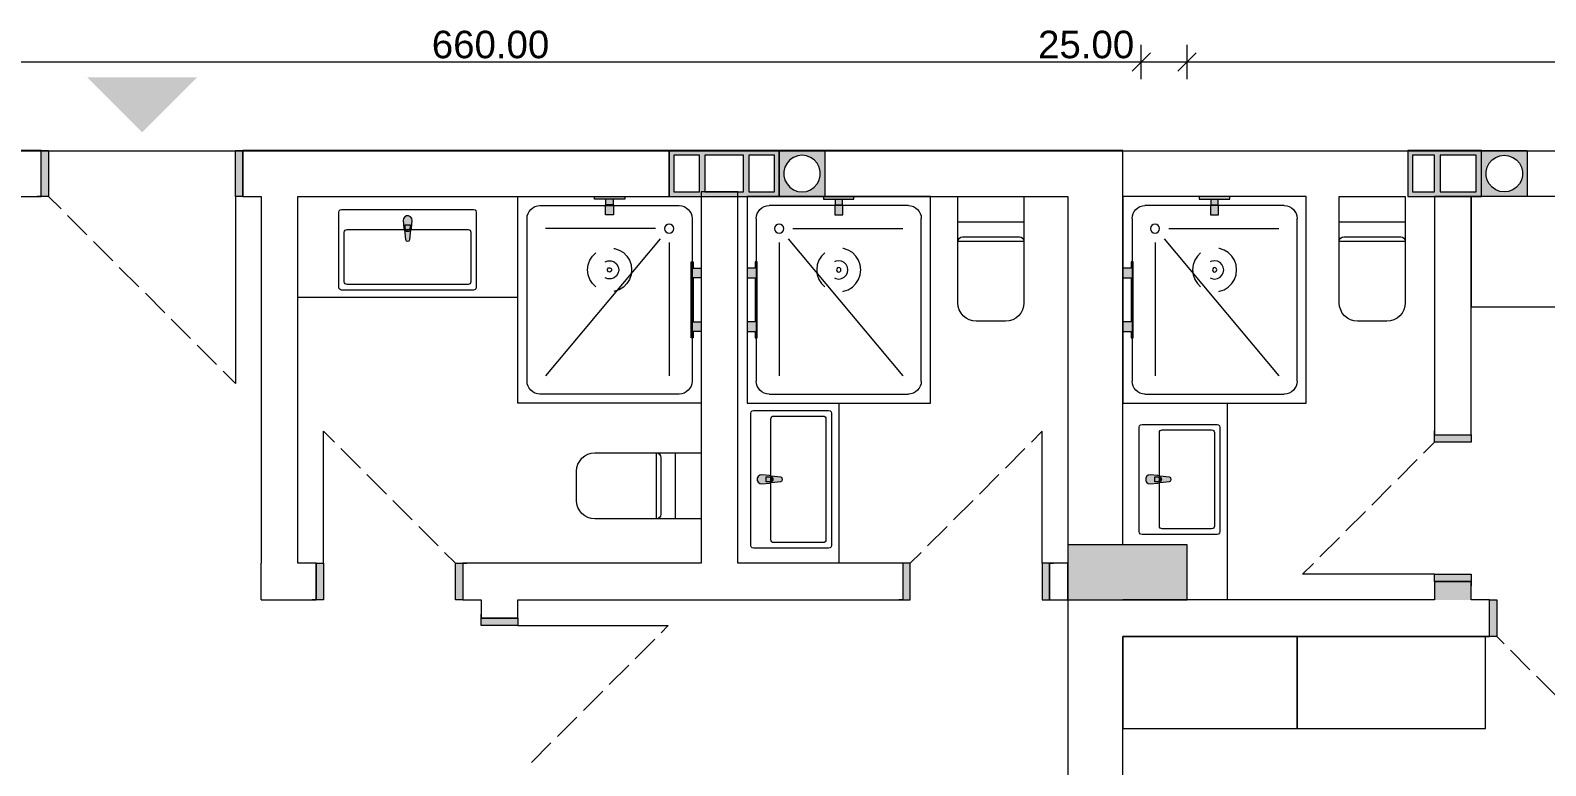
# Model space of a CAD drawing. Header units: millimetres. Extents: x 5493291 to 5652041, y -5155064 to -5098765.
# Drawn here: x 5548745 to 5557011, y -5125245 to -5121235 of the extents above; entities that cross this region are included whole.
import ezdxf

# ---------------------------------------------------------------- set-up
doc = ezdxf.new("R2010")
doc.units = ezdxf.units.MM
doc.header["$MEASUREMENT"] = 0
doc.layers.add('Drawing & Figure', color=7, linetype='Continuous')
doc.layers.add('Drawing & Figure_Pen_No__1', color=7, linetype='Continuous', lineweight=13)
doc.layers.add('Drawing & Figure_Pen_No__101', color=252, linetype='Continuous', lineweight=13)
for name, color, linetype, lineweight, true_color in [('Drawing & Figure_Pen_No__145', 7, 'Continuous', 13, 0x0077b0), ('Drawing & Figure_Pen_No__181', 7, 'Continuous', 5, 0x282828), ('Drawing & Figure_Pen_No__61', 7, 'Continuous', 13, 0x6a6a6a)]:
    doc.layers.add(name, color=color, linetype=linetype, lineweight=lineweight, true_color=true_color)
doc.styles.add('GENERATED_STYLE_2', font='arial.ttf')

msp = doc.modelspace()

# ---------------------------------------------------------------- hatches: boundary and pattern name
at = {"layer": 'Drawing & Figure', "linetype": 'Continuous', "lineweight": 20}
h = msp.add_hatch(color=6, dxfattribs=at)
h.paths.add_polyline_path([(5552229.5, -5122141.5), (5552829.5, -5122141.5), (5552829.5, -5121891.5), (5552399.4, -5121891.5), (5552229.5, -5121891.5)])
h.paths.add_polyline_path([(5552254.5, -5121916.5), (5552394.7, -5121916.5), (5552394.7, -5122116.5), (5552254.5, -5122116.5)], flags=0)
h.paths.add_polyline_path([(5552634.7, -5122116.5), (5552424.4, -5122116.5), (5552424.4, -5121916.5), (5552634.7, -5121916.5)], flags=0)
h.paths.add_polyline_path([(5552664.4, -5122116.5), (5552664.4, -5121916.5), (5552804.6, -5121916.5), (5552804.6, -5122116.5)], flags=0)
h = msp.add_hatch(color=6, dxfattribs=at)
h.paths.add_polyline_path([(5552829.5, -5121891.5), (5552829.5, -5122141.5), (5553079.6, -5122141.5), (5553079.6, -5122121.5), (5553079.6, -5121911.5), (5553079.6, -5121891.5)])
h.paths.add_polyline_path([(5552855, -5122028.5), (5552855, -5122004.5), (5552861, -5121981.1), (5552872.3, -5121959.7), (5552888.3, -5121941.6), (5552907.9, -5121928), (5552930.5, -5121919.4), (5552954.2, -5121916.5), (5552978.6, -5121919.4), (5553001.2, -5121928), (5553020.8, -5121941.6), (5553036.8, -5121959.7), (5553048.1, -5121981.1), (5553053.4, -5122004.5), (5553053.4, -5122028.5), (5553048.1, -5122051.9), (5553036.8, -5122073.3), (5553020.8, -5122091.4), (5553001.2, -5122105.1), (5552978.6, -5122113.6), (5552954.2, -5122116.5), (5552930.5, -5122113.6), (5552907.9, -5122105.1), (5552888.3, -5122091.4), (5552872.3, -5122073.3), (5552861, -5122051.9)], flags=0)
h = msp.add_hatch(color=6, dxfattribs=at)
h.paths.add_polyline_path([(5556259.4, -5121891.5), (5556259.4, -5122141.5), (5556659.7, -5122141.5), (5556659.7, -5121891.5)])
h.paths.add_polyline_path([(5556284.3, -5121916.5), (5556404.3, -5121916.5), (5556404.3, -5122116.5), (5556284.3, -5122116.5)], flags=0)
h.paths.add_polyline_path([(5556630.6, -5122116.5), (5556434.6, -5122116.5), (5556434.6, -5121916.5), (5556630.6, -5121916.5)], flags=0)
h = msp.add_hatch(color=6, dxfattribs=at)
h.paths.add_polyline_path([(5556659.7, -5121891.5), (5556659.7, -5122141.5), (5556909.8, -5122141.5), (5556909.8, -5122121.5), (5556909.8, -5121911.5), (5556909.8, -5121891.5)])
h.paths.add_polyline_path([(5556685.3, -5122004.5), (5556691.2, -5121981.1), (5556702.5, -5121959.7), (5556718.5, -5121941.6), (5556738.1, -5121928), (5556760.7, -5121919.4), (5556784.5, -5121916.5), (5556808.2, -5121919.4), (5556830.8, -5121928), (5556851, -5121941.6), (5556867, -5121959.7), (5556878.3, -5121981.1), (5556883.7, -5122004.5), (5556883.7, -5122028.5), (5556878.3, -5122051.9), (5556867, -5122073.3), (5556851, -5122091.4), (5556830.8, -5122105.1), (5556808.2, -5122113.6), (5556784.5, -5122116.5), (5556760.7, -5122113.6), (5556738.1, -5122105.1), (5556718.5, -5122091.4), (5556702.5, -5122073.3), (5556691.2, -5122051.9), (5556685.3, -5122028.5)], flags=0)
at = {"layer": 'Drawing & Figure_Pen_No__1', "linetype": 'Continuous', "lineweight": 0, "true_color": 0x000000}
for points in [[(5549654.5, -5121491.5), (5549054.5, -5121491.5), (5549354.5, -5121791.5)], [(5555054.7, -5124041.6), (5554404.2, -5124041.6), (5554404.2, -5124341.6), (5555054.7, -5124341.6)]]:
    msp.add_hatch(color=18, dxfattribs=at).paths.add_polyline_path(points)
at = {"layer": 'Drawing & Figure_Pen_No__1', "linetype": 'Continuous', "lineweight": 0, "true_color": 0xffffff}
for points in [[(5548804.4, -5121891.5), (5548804.4, -5122141.5), (5548844.2, -5122141.5), (5548844.2, -5121891.5)], [(5549904.6, -5122141.5), (5549904.6, -5121891.5), (5549864.2, -5121891.5), (5549864.2, -5122141.5)], [(5551987.2, -5122141.5), (5551821.5, -5122141.5), (5551821.5, -5122156.5), (5551884.4, -5122156.5), (5551884.4, -5122186.5), (5551882.6, -5122186.5), (5551882.6, -5122241.5), (5551926.6, -5122241.5), (5551926.6, -5122186.5), (5551924.2, -5122186.5), (5551924.2, -5122156.5), (5551987.2, -5122156.5)], [(5553071.3, -5122141.5), (5553071.3, -5122156.5), (5553134.2, -5122156.5), (5553134.2, -5122186.5), (5553132.5, -5122186.5), (5553132.5, -5122241.5), (5553176.4, -5122241.5), (5553176.4, -5122186.5), (5553174.6, -5122186.5), (5553174.6, -5122156.5), (5553237.6, -5122156.5), (5553237.6, -5122141.5)], [(5555121.2, -5122141.5), (5555121.2, -5122156.5), (5555184.8, -5122156.5), (5555184.8, -5122186.5), (5555182.4, -5122186.5), (5555182.4, -5122241.5), (5555226.4, -5122241.5), (5555226.4, -5122186.5), (5555224.6, -5122186.5), (5555224.6, -5122156.5), (5555287.6, -5122156.5), (5555287.6, -5122141.5)], [(5550777.8, -5122271.6), (5550781.9, -5122313.5), (5550784.9, -5122323), (5550791.4, -5122375.9), (5550795.6, -5122382.9), (5550802.7, -5122385.7), (5550810.4, -5122382.9), (5550814, -5122375.9), (5550820.5, -5122323), (5550823.5, -5122313.5), (5550827.7, -5122271.6), (5550825.3, -5122260.7), (5550818.2, -5122252), (5550808.1, -5122247.1), (5550797.4, -5122247.1), (5550787.3, -5122252), (5550780.1, -5122260.7)], [(5552349.5, -5122913), (5552360.2, -5122913), (5552360.2, -5122878), (5552404.2, -5122878), (5552404.2, -5122825), (5552360.2, -5122825), (5552360.2, -5122585), (5552404.2, -5122585), (5552404.2, -5122532), (5552360.2, -5122532), (5552360.2, -5122497), (5552349.5, -5122497)], [(5552709.5, -5122913), (5552709.5, -5122497), (5552698.2, -5122497), (5552698.2, -5122532), (5552654.3, -5122532), (5552654.3, -5122585), (5552698.2, -5122585), (5552698.2, -5122825), (5552654.3, -5122825), (5552654.3, -5122878), (5552698.2, -5122878), (5552698.2, -5122913)], [(5554759.5, -5122913), (5554759.5, -5122497), (5554748.8, -5122497), (5554748.8, -5122532), (5554704.2, -5122532), (5554704.2, -5122585), (5554748.8, -5122585), (5554748.8, -5122825), (5554704.2, -5122825), (5554704.2, -5122878), (5554748.8, -5122878), (5554748.8, -5122913)], [(5556604.5, -5123441.5), (5556404.3, -5123441.5), (5556404.3, -5123481.6), (5556604.5, -5123481.6)], [(5552734.5, -5123708.8), (5552776.6, -5123704.9), (5552786.1, -5123701.6), (5552839, -5123694.9), (5552846.1, -5123691.3), (5552848.5, -5123683.8), (5552846.1, -5123676.4), (5552839, -5123672.7), (5552786.1, -5123666.1), (5552776.6, -5123662.9), (5552734.5, -5123658.8), (5552723.8, -5123661.3), (5552714.9, -5123668.3), (5552710.1, -5123678.3), (5552710.1, -5123689.4), (5552714.9, -5123699.5), (5552723.8, -5123706.3)], [(5554853.3, -5123708.8), (5554895.5, -5123704.9), (5554905, -5123701.6), (5554957.9, -5123694.9), (5554965, -5123691.3), (5554968, -5123683.8), (5554965, -5123676.4), (5554957.9, -5123672.7), (5554905, -5123666.1), (5554895.5, -5123662.9), (5554853.3, -5123658.8), (5554842.6, -5123661.3), (5554833.7, -5123668.3), (5554829, -5123678.3), (5554829, -5123689.4), (5554833.7, -5123699.5), (5554842.6, -5123706.3)], [(5550304.3, -5124141.6), (5550304.3, -5124341.6), (5550344.1, -5124341.6), (5550344.1, -5124141.6)], [(5551104.5, -5124341.6), (5551104.5, -5124141.6), (5551064.7, -5124141.6), (5551064.7, -5124341.6)], [(5553504.3, -5124341.6), (5553544.7, -5124341.6), (5553544.7, -5124141.6), (5553504.3, -5124141.6)], [(5554304.5, -5124141.6), (5554264.7, -5124141.6), (5554264.7, -5124341.6), (5554304.5, -5124341.6)], [(5556404.3, -5124241.6), (5556604.5, -5124241.6), (5556604.5, -5124201.6), (5556404.3, -5124201.6)], [(5556404.3, -5124341.6), (5556604.5, -5124341.6), (5556604.5, -5124241.6), (5556404.3, -5124241.6)], [(5556704.3, -5124341.6), (5556704.3, -5124541.6), (5556744.7, -5124541.6), (5556744.7, -5124341.6)], [(5551404.5, -5124441.6), (5551204.3, -5124441.6), (5551204.3, -5124481.6), (5551404.5, -5124481.6)]]:
    msp.add_hatch(color=7, dxfattribs=at).paths.add_polyline_path(points)

# ---------------------------------------------------------------- linework, layer by layer
at = {"layer": 'Drawing & Figure_Pen_No__1', "color": 7, "linetype": 'Continuous', "lineweight": 13}
for points in [[(5554804.6, -5121501.2), (5554804.6, -5121313.8)], [(5555054.7, -5121501.2), (5555054.7, -5121313.8)], [(5548204.5, -5121407.5), (5554804.6, -5121407.5)], [(5554804.6, -5121407.5), (5555054.7, -5121407.5)], [(5555054.7, -5121407.5), (5561954.8, -5121407.5)], [(5548804.4, -5121891.5), (5548204.5, -5121891.5)], [(5548204.5, -5121891.6), (5579055.4, -5121891.6)], [(5548804.4, -5121891.5), (5548782.5, -5121891.5)], [(5548804.4, -5121891.5), (5548782.5, -5121891.5)], [(5548804.4, -5121891.5), (5548782.5, -5121891.5)], [(5548804.4, -5122141.5), (5548804.4, -5121891.5)], [(5548804.4, -5122141.5), (5548804.4, -5121891.5)], [(5548804.4, -5122141.5), (5548804.4, -5121891.5)], [(5549904.6, -5121891.5), (5549926.5, -5121891.5)], [(5549904.6, -5122141.5), (5549904.6, -5121891.5)], [(5552229.5, -5121891.5), (5549904.6, -5121891.5)], [(5549904.6, -5122141.5), (5549904.6, -5121891.5)], [(5549904.6, -5122141.5), (5549904.6, -5121891.5)], [(5549904.6, -5121891.5), (5549926.5, -5121891.5)], [(5549904.6, -5121891.5), (5549926.5, -5121891.5)], [(5552399.4, -5121891.5), (5552229.5, -5121891.5)], [(5552229.5, -5121891.5), (5552229.5, -5122141.5)], [(5552229.5, -5122141.5), (5552229.5, -5121891.5)], [(5552829.5, -5121891.5), (5552399.4, -5121891.5)], [(5553079.6, -5121891.5), (5552829.5, -5121891.5)], [(5552829.5, -5121891.5), (5552829.5, -5122141.5)], [(5552829.5, -5122141.5), (5552829.5, -5121891.5)], [(5553079.6, -5121911.5), (5553079.6, -5121891.5)], [(5554404.2, -5121891.5), (5553079.6, -5121891.5)], [(5553079.6, -5122141.5), (5553079.6, -5121891.5)], [(5554704.2, -5121891.5), (5554404.2, -5121891.5)], [(5554704.2, -5124041.6), (5554704.2, -5121891.5)], [(5556659.7, -5121891.5), (5556259.4, -5121891.5)], [(5556259.4, -5121891.5), (5556259.4, -5122141.5)], [(5556659.7, -5122141.5), (5556659.7, -5121891.5)], [(5556659.7, -5121891.5), (5556909.8, -5121891.5)], [(5556659.7, -5122141.5), (5556659.7, -5121891.5)], [(5556909.8, -5121891.5), (5556909.8, -5121911.5)], [(5552394.7, -5121916.5), (5552254.5, -5121916.5)], [(5552254.5, -5121916.5), (5552254.5, -5122116.5)], [(5552394.7, -5122116.5), (5552394.7, -5121916.5)], [(5552424.4, -5121916.5), (5552424.4, -5122116.5)], [(5552634.7, -5121916.5), (5552424.4, -5121916.5)], [(5552634.7, -5122116.5), (5552634.7, -5121916.5)], [(5552804.6, -5121916.5), (5552664.4, -5121916.5)], [(5552664.4, -5121916.5), (5552664.4, -5122116.5)], [(5552804.6, -5122116.5), (5552804.6, -5121916.5)], [(5552861, -5121981), (5552855, -5122004.5)], [(5552872.3, -5121959.7), (5552861, -5121981)], [(5552888.3, -5121941.6), (5552872.3, -5121959.7)], [(5552907.9, -5121928), (5552888.3, -5121941.6)], [(5552930.5, -5121919.4), (5552907.9, -5121928)], [(5552954.2, -5121916.5), (5552930.5, -5121919.4)], [(5552978.6, -5121919.4), (5552954.2, -5121916.5)], [(5553001.2, -5121928), (5552978.6, -5121919.4)], [(5553020.8, -5121941.6), (5553001.2, -5121928)], [(5553036.8, -5121959.7), (5553020.8, -5121941.6)], [(5553048.1, -5121981), (5553036.8, -5121959.7)], [(5553053.4, -5122004.5), (5553048.1, -5121981)], [(5553079.6, -5122121.5), (5553079.6, -5121911.5)], [(5556404.3, -5121916.5), (5556284.3, -5121916.5)], [(5556284.3, -5121916.5), (5556284.3, -5122116.5)], [(5556404.3, -5122116.5), (5556404.3, -5121916.5)], [(5556630.6, -5121916.5), (5556434.6, -5121916.5)], [(5556434.6, -5121916.5), (5556434.6, -5122116.5)], [(5556630.6, -5122116.5), (5556630.6, -5121916.5)], [(5556685.3, -5122004.5), (5556691.2, -5121981)], [(5556691.2, -5121981), (5556702.5, -5121959.7)], [(5556702.5, -5121959.7), (5556718.5, -5121941.6)], [(5556718.5, -5121941.6), (5556738.1, -5121928)], [(5556738.1, -5121928), (5556760.7, -5121919.4)], [(5556760.7, -5121919.4), (5556784.5, -5121916.5)], [(5556784.5, -5121916.5), (5556808.2, -5121919.4)], [(5556808.2, -5121919.4), (5556830.8, -5121928)], [(5556830.8, -5121928), (5556851, -5121941.6)], [(5556851, -5121941.6), (5556867, -5121959.7)], [(5556867, -5121959.7), (5556878.3, -5121981)], [(5556878.3, -5121981), (5556883.7, -5122004.5)], [(5556909.8, -5121911.5), (5556909.8, -5122121.5)], [(5552855, -5122004.5), (5552855, -5122028.5)], [(5552855, -5122028.5), (5552861, -5122051.9)], [(5552861, -5122051.9), (5552872.3, -5122073.3)], [(5553036.8, -5122073.3), (5553048.1, -5122051.9)], [(5553048.1, -5122051.9), (5553053.4, -5122028.5)], [(5553053.4, -5122028.5), (5553053.4, -5122004.5)], [(5556685.3, -5122028.5), (5556685.3, -5122004.5)], [(5556691.2, -5122051.9), (5556685.3, -5122028.5)], [(5556702.5, -5122073.3), (5556691.2, -5122051.9)], [(5556878.3, -5122051.9), (5556867, -5122073.3)], [(5556883.7, -5122028.5), (5556878.3, -5122051.9)], [(5556883.7, -5122004.5), (5556883.7, -5122028.5)], [(5548204.5, -5122141.5), (5548804.4, -5122141.5)], [(5548804.4, -5122141.5), (5548782.5, -5122141.5)], [(5548804.4, -5122141.5), (5548782.5, -5122141.5)], [(5548804.4, -5122141.5), (5548782.5, -5122141.5)], [(5549904.6, -5122141.5), (5549926.5, -5122141.5)], [(5549904.6, -5122141.5), (5550004.3, -5122141.5)], [(5549904.6, -5122141.5), (5549926.5, -5122141.5)], [(5549904.6, -5122141.5), (5549926.5, -5122141.5)], [(5550004.3, -5122141.5), (5550004.3, -5124141.6)], [(5550204.5, -5124141.6), (5550204.5, -5122141.5)], [(5550204.5, -5122141.5), (5552229.5, -5122141.5)], [(5552229.5, -5122141.5), (5552829.5, -5122141.5)], [(5552254.5, -5122116.5), (5552394.7, -5122116.5)], [(5552404.2, -5122116.5), (5552404.2, -5124141.6)], [(5552604.4, -5122116.5), (5552404.2, -5122116.5)], [(5552424.4, -5122116.5), (5552634.7, -5122116.5)], [(5552604.4, -5124141.6), (5552604.4, -5122116.5)], [(5552664.4, -5122116.5), (5552804.6, -5122116.5)], [(5552829.5, -5122141.5), (5553079.6, -5122141.5)], [(5552872.3, -5122073.3), (5552888.3, -5122091.4)], [(5552888.3, -5122091.4), (5552907.9, -5122105.1)], [(5552907.9, -5122105.1), (5552930.5, -5122113.6)], [(5552930.5, -5122113.6), (5552954.2, -5122116.5)], [(5552954.2, -5122116.5), (5552978.6, -5122113.6)], [(5552978.6, -5122113.6), (5553001.2, -5122105.1)], [(5553001.2, -5122105.1), (5553020.8, -5122091.4)], [(5553020.8, -5122091.4), (5553036.8, -5122073.3)], [(5553079.6, -5122141.5), (5553079.6, -5122121.5)], [(5553079.6, -5122141.5), (5554404.2, -5122141.5)], [(5554404.2, -5122141.5), (5554404.2, -5124041.6)], [(5556259.4, -5122141.5), (5556659.7, -5122141.5)], [(5556284.3, -5122116.5), (5556404.3, -5122116.5)], [(5556604.5, -5122141.5), (5556404.3, -5122141.5)], [(5556404.3, -5122141.5), (5556404.3, -5123441.5)], [(5556434.6, -5122116.5), (5556630.6, -5122116.5)], [(5556604.5, -5123441.5), (5556604.5, -5122141.5)], [(5556909.8, -5122141.5), (5556659.7, -5122141.5)], [(5556718.5, -5122091.4), (5556702.5, -5122073.3)], [(5556738.1, -5122105.1), (5556718.5, -5122091.4)], [(5556760.7, -5122113.6), (5556738.1, -5122105.1)], [(5556784.5, -5122116.5), (5556760.7, -5122113.6)], [(5556808.2, -5122113.6), (5556784.5, -5122116.5)], [(5556830.8, -5122105.1), (5556808.2, -5122113.6)], [(5556851, -5122091.4), (5556830.8, -5122105.1)], [(5556867, -5122073.3), (5556851, -5122091.4)], [(5556909.8, -5122121.5), (5556909.8, -5122141.5)], [(5556404.3, -5123441.5), (5556404.3, -5123419.6)], [(5556404.3, -5123441.5), (5556404.3, -5123419.6)], [(5556404.3, -5123441.5), (5556404.3, -5123419.6)], [(5556404.3, -5123441.5), (5556604.5, -5123441.5)], [(5556404.3, -5123441.5), (5556604.5, -5123441.5)], [(5556404.3, -5123441.5), (5556604.5, -5123441.5)], [(5556604.5, -5123441.5), (5556604.5, -5123419.6)], [(5556604.5, -5123441.5), (5556604.5, -5123419.6)], [(5556604.5, -5123441.5), (5556604.5, -5123419.6)], [(5554704.2, -5124041.6), (5554404.2, -5124041.6)], [(5555054.7, -5124041.6), (5554404.2, -5124041.6)], [(5554404.2, -5124041.6), (5554404.2, -5124341.6)], [(5555054.7, -5124341.6), (5555054.7, -5124041.6)], [(5550004.3, -5124341.6), (5550004.3, -5124141.6)], [(5550304.3, -5124141.6), (5550204.5, -5124141.6)], [(5550304.3, -5124141.6), (5550282.4, -5124141.6)], [(5550304.3, -5124141.6), (5550282.4, -5124141.6)], [(5550304.3, -5124141.6), (5550282.4, -5124141.6)], [(5550304.3, -5124141.6), (5550304.3, -5124341.6)], [(5550304.3, -5124141.6), (5550304.3, -5124341.6)], [(5550304.3, -5124141.6), (5550304.3, -5124341.6)], [(5551104.5, -5124141.6), (5551126.5, -5124141.6)], [(5551104.5, -5124141.6), (5551104.5, -5124341.6)], [(5551404.5, -5124141.6), (5551104.5, -5124141.6)], [(5551104.5, -5124141.6), (5551104.5, -5124341.6)], [(5551104.5, -5124141.6), (5551104.5, -5124341.6)], [(5551104.5, -5124141.6), (5551126.5, -5124141.6)], [(5551104.5, -5124141.6), (5551126.5, -5124141.6)], [(5552404.2, -5124141.6), (5551404.5, -5124141.6)], [(5553504.3, -5124141.6), (5552604.4, -5124141.6)], [(5553504.3, -5124141.6), (5553482.3, -5124141.6)], [(5553504.3, -5124141.6), (5553482.3, -5124141.6)], [(5553504.3, -5124141.6), (5553482.3, -5124141.6)], [(5553504.3, -5124141.6), (5553504.3, -5124341.6)], [(5553504.3, -5124141.6), (5553504.3, -5124341.6)], [(5553504.3, -5124141.6), (5553504.3, -5124341.6)], [(5554304.5, -5124141.6), (5554326.4, -5124141.6)], [(5554304.5, -5124141.6), (5554304.5, -5124341.6)], [(5554404.2, -5124141.6), (5554304.5, -5124141.6)], [(5554304.5, -5124141.6), (5554304.5, -5124341.6)], [(5554304.5, -5124141.6), (5554304.5, -5124341.6)], [(5554304.5, -5124141.6), (5554326.4, -5124141.6)], [(5554304.5, -5124141.6), (5554326.4, -5124141.6)], [(5554404.2, -5124341.6), (5554404.2, -5124141.6)], [(5556404.3, -5124241.6), (5556404.3, -5124263.6)], [(5556404.3, -5124241.6), (5556604.5, -5124241.6)], [(5556404.3, -5124241.6), (5556404.3, -5124341.6)], [(5556404.3, -5124241.6), (5556604.5, -5124241.6)], [(5556404.3, -5124241.6), (5556604.5, -5124241.6)], [(5556404.3, -5124241.6), (5556404.3, -5124263.6)], [(5556404.3, -5124241.6), (5556404.3, -5124263.6)], [(5556604.5, -5124241.6), (5556604.5, -5124263.6)], [(5556604.5, -5124341.6), (5556604.5, -5124241.6)], [(5556604.5, -5124241.6), (5556604.5, -5124263.6)], [(5556604.5, -5124241.6), (5556604.5, -5124263.6)], [(5550004.3, -5124341.6), (5550304.3, -5124341.6)], [(5550304.3, -5124341.6), (5550282.4, -5124341.6)], [(5550304.3, -5124341.6), (5550282.4, -5124341.6)], [(5550304.3, -5124341.6), (5550282.4, -5124341.6)], [(5551104.5, -5124341.6), (5551126.5, -5124341.6)], [(5551104.5, -5124341.6), (5551204.3, -5124341.6)], [(5551104.5, -5124341.6), (5551126.5, -5124341.6)], [(5551104.5, -5124341.6), (5551126.5, -5124341.6)], [(5551204.3, -5124341.6), (5551204.3, -5124441.6)], [(5551404.5, -5124341.6), (5553504.3, -5124341.6)], [(5551404.5, -5124441.6), (5551404.5, -5124341.6)], [(5553504.3, -5124341.6), (5553482.3, -5124341.6)], [(5553504.3, -5124341.6), (5553482.3, -5124341.6)], [(5553504.3, -5124341.6), (5553482.3, -5124341.6)], [(5554304.5, -5124341.6), (5554326.4, -5124341.6)], [(5554304.5, -5124341.6), (5554404.2, -5124341.6)], [(5554304.5, -5124341.6), (5554326.4, -5124341.6)], [(5554304.5, -5124341.6), (5554326.4, -5124341.6)], [(5554404.2, -5124341.6), (5554704.2, -5124341.6)], [(5554404.2, -5124341.6), (5554404.2, -5128791.4)], [(5554404.2, -5124341.6), (5555054.7, -5124341.6)], [(5556404.3, -5124341.6), (5554704.2, -5124341.6)], [(5556704.3, -5124341.6), (5556604.5, -5124341.6)], [(5556704.3, -5124341.6), (5556682.3, -5124341.6)], [(5556704.3, -5124341.6), (5556682.3, -5124341.6)], [(5556704.3, -5124341.6), (5556682.3, -5124341.6)], [(5556704.3, -5124541.6), (5556704.3, -5124341.6)], [(5556704.3, -5124541.6), (5556704.3, -5124341.6)], [(5556704.3, -5124541.6), (5556704.3, -5124341.6)], [(5551204.3, -5124441.6), (5551204.3, -5124419.6)], [(5551204.3, -5124441.6), (5551204.3, -5124419.6)], [(5551204.3, -5124441.6), (5551204.3, -5124419.6)], [(5551404.5, -5124441.6), (5551204.3, -5124441.6)], [(5551404.5, -5124441.6), (5551204.3, -5124441.6)], [(5551404.5, -5124441.6), (5551204.3, -5124441.6)], [(5551404.5, -5124441.6), (5551404.5, -5124419.6)], [(5551404.5, -5124441.6), (5551404.5, -5124419.6)], [(5551404.5, -5124441.6), (5551404.5, -5124419.6)], [(5554704.2, -5124541.6), (5556704.3, -5124541.6)], [(5554704.2, -5128791.4), (5554704.2, -5124541.6)], [(5556704.3, -5124541.6), (5556682.3, -5124541.6)], [(5556704.3, -5124541.6), (5556682.3, -5124541.6)], [(5556704.3, -5124541.6), (5556682.3, -5124541.6)]]:
    msp.add_lwpolyline(points, dxfattribs=at)
at = {"layer": 'Drawing & Figure_Pen_No__101', "color": 252, "linetype": 'Continuous', "lineweight": 13}
for points in [[(5551404.5, -5123268.5), (5551404.5, -5122141.5)], [(5551404.5, -5122141.5), (5552404.2, -5122141.5)], [(5551821.5, -5122156.5), (5551821.5, -5122141.5)], [(5551821.5, -5122141.5), (5551987.2, -5122141.5)], [(5551987.2, -5122141.5), (5551987.2, -5122156.5)], [(5552404.2, -5122141.5), (5552404.2, -5123268.5)], [(5552654.3, -5122141.5), (5552654.3, -5123268.5)], [(5553654.6, -5122141.5), (5552654.3, -5122141.5)], [(5553071.3, -5122141.5), (5553071.3, -5122156.5)], [(5553237.6, -5122141.5), (5553071.3, -5122141.5)], [(5553237.6, -5122156.5), (5553237.6, -5122141.5)], [(5553654.6, -5123268.5), (5553654.6, -5122141.5)], [(5553804.9, -5122721.5), (5553804.9, -5122141.5)], [(5553804.9, -5122141.5), (5554164.9, -5122141.5)], [(5554164.9, -5122141.5), (5554164.9, -5122721.5)], [(5554704.2, -5122141.5), (5554704.2, -5123268.5)], [(5555704.6, -5122141.5), (5554704.2, -5122141.5)], [(5555121.2, -5122141.5), (5555121.2, -5122156.5)], [(5555287.6, -5122141.5), (5555121.2, -5122141.5)], [(5555287.6, -5122156.5), (5555287.6, -5122141.5)], [(5555704.6, -5123268.5), (5555704.6, -5122141.5)], [(5555884.5, -5122721.5), (5555884.5, -5122141.5)], [(5555884.5, -5122141.5), (5556244.5, -5122141.5)], [(5556244.5, -5122141.5), (5556244.5, -5122721.5)], [(5557104.7, -5122141.5), (5556604.5, -5122141.5)], [(5556604.5, -5122141.5), (5556604.5, -5122743.2)], [(5550427.9, -5122226.5), (5550429.7, -5122219)], [(5550427.9, -5122636.5), (5550427.9, -5122226.5)], [(5550429.7, -5122219), (5550435, -5122213.5)], [(5550435, -5122213.5), (5550442.7, -5122211.6)], [(5550442.7, -5122211.6), (5551162.7, -5122211.6)], [(5551162.7, -5122211.6), (5551170.4, -5122213.5)], [(5551170.4, -5122213.5), (5551175.8, -5122219)], [(5551175.8, -5122219), (5551177.5, -5122226.5)], [(5551177.5, -5122226.5), (5551177.5, -5122636.5)], [(5551524.4, -5122191.5), (5552284.2, -5122191.5)], [(5551884.4, -5122156.5), (5551821.5, -5122156.5)], [(5551882.6, -5122241.5), (5551882.6, -5122186.5)], [(5551882.6, -5122186.5), (5551884.4, -5122186.5)], [(5551884.4, -5122186.5), (5551884.4, -5122156.5)], [(5551924.2, -5122156.5), (5551884.4, -5122156.5)], [(5551924.2, -5122186.5), (5551884.4, -5122186.5)], [(5551987.2, -5122156.5), (5551924.2, -5122156.5)], [(5551924.2, -5122156.5), (5551924.2, -5122186.5)], [(5551924.2, -5122186.5), (5551926.6, -5122186.5)], [(5551926.6, -5122186.5), (5551926.6, -5122241.5)], [(5553534.6, -5122191.5), (5552774.3, -5122191.5)], [(5553071.3, -5122156.5), (5553134.2, -5122156.5)], [(5553134.2, -5122186.5), (5553132.5, -5122186.5)], [(5553132.5, -5122186.5), (5553132.5, -5122241.5)], [(5553134.2, -5122156.5), (5553134.2, -5122186.5)], [(5553134.2, -5122156.5), (5553174.6, -5122156.5)], [(5553134.2, -5122186.5), (5553174.6, -5122186.5)], [(5553174.6, -5122186.5), (5553174.6, -5122156.5)], [(5553174.6, -5122156.5), (5553237.6, -5122156.5)], [(5553176.4, -5122186.5), (5553174.6, -5122186.5)], [(5553176.4, -5122241.5), (5553176.4, -5122186.5)], [(5555584.6, -5122191.5), (5554824.2, -5122191.5)], [(5555121.2, -5122156.5), (5555184.8, -5122156.5)], [(5555184.8, -5122186.5), (5555182.4, -5122186.5)], [(5555182.4, -5122186.5), (5555182.4, -5122241.5)], [(5555184.8, -5122156.5), (5555184.8, -5122186.5)], [(5555184.8, -5122156.5), (5555224.6, -5122156.5)], [(5555184.8, -5122186.5), (5555224.6, -5122186.5)], [(5555224.6, -5122186.5), (5555224.6, -5122156.5)], [(5555224.6, -5122156.5), (5555287.6, -5122156.5)], [(5555226.4, -5122186.5), (5555224.6, -5122186.5)], [(5555226.4, -5122241.5), (5555226.4, -5122186.5)], [(5550780.1, -5122260.7), (5550777.8, -5122271.6)], [(5550777.8, -5122271.6), (5550781.9, -5122313.5)], [(5550787.3, -5122252), (5550780.1, -5122260.7)], [(5550781.9, -5122313.5), (5550784.9, -5122323)], [(5550797.4, -5122247.1), (5550787.3, -5122252)], [(5550789, -5122311.3), (5550789, -5122296.4)], [(5550789, -5122296.4), (5550816.4, -5122296.4)], [(5550808.1, -5122247.1), (5550797.4, -5122247.1)], [(5550818.2, -5122252), (5550808.1, -5122247.1)], [(5550816.4, -5122296.4), (5550816.4, -5122311.3)], [(5550825.3, -5122260.7), (5550818.2, -5122252)], [(5550820.5, -5122323), (5550823.5, -5122313.5)], [(5550823.5, -5122313.5), (5550827.7, -5122271.6)], [(5550827.7, -5122271.6), (5550825.3, -5122260.7)], [(5551454.3, -5123148.5), (5551454.3, -5122261.5)], [(5551926.6, -5122241.5), (5551882.6, -5122241.5)], [(5552354.3, -5122261.5), (5552354.3, -5123148.5)], [(5552704.2, -5122261.5), (5552704.2, -5123148.5)], [(5553132.5, -5122241.5), (5553176.4, -5122241.5)], [(5553604.7, -5123148.5), (5553604.7, -5122261.5)], [(5554164.9, -5122281.5), (5553804.9, -5122281.5)], [(5554754.7, -5122261.5), (5554754.7, -5123148.5)], [(5555182.4, -5122241.5), (5555226.4, -5122241.5)], [(5555654.7, -5123148.5), (5555654.7, -5122261.5)], [(5556244.5, -5122281.5), (5555884.5, -5122281.5)], [(5550457.6, -5122606.5), (5550457.6, -5122336.5)], [(5550473, -5122321.5), (5551133, -5122321.5)], [(5550784.9, -5122323), (5550791.4, -5122375.9)], [(5550791.4, -5122375.9), (5550795.6, -5122382.9)], [(5550795.6, -5122382.9), (5550802.7, -5122385.7)], [(5550802.7, -5122385.7), (5550810.4, -5122382.9)], [(5550810.4, -5122382.9), (5550814, -5122375.9)], [(5550814, -5122375.9), (5550820.5, -5122323)], [(5551147.8, -5122336.5), (5551147.8, -5122606.5)], [(5552154.7, -5122316.5), (5551554.1, -5122316.5)], [(5552179.6, -5122372.6), (5551554.1, -5123118.5)], [(5552229.5, -5122391.5), (5552229.5, -5123118.5)], [(5552829.5, -5122391.5), (5552829.5, -5123118.5)], [(5552879.4, -5122372.6), (5553504.3, -5123118.5)], [(5552904.3, -5122316.5), (5553504.3, -5122316.5)], [(5554164.9, -5122386.5), (5553804.9, -5122386.5)], [(5553829.8, -5122361.6), (5553984.9, -5122361.6)], [(5553984.9, -5122361.6), (5554139.9, -5122361.6)], [(5554879.5, -5122391.5), (5554879.5, -5123118.5)], [(5554929.4, -5122372.6), (5555554.3, -5123118.5)], [(5554954.3, -5122316.5), (5555554.3, -5122316.5)], [(5556244.5, -5122386.5), (5555884.5, -5122386.5)], [(5555909.5, -5122361.6), (5556064.5, -5122361.6)], [(5556064.5, -5122361.6), (5556219.6, -5122361.6)], [(5551796.5, -5122489.4), (5551810.8, -5122466.7)], [(5551810.8, -5122466.7), (5551828.6, -5122448.9)], [(5551927.8, -5122424.2), (5551931.3, -5122424.5)], [(5551931.3, -5122424.5), (5551956.3, -5122433.4)], [(5551956.3, -5122433.4), (5551979.5, -5122447.7)], [(5551979.5, -5122447.7), (5551998.5, -5122466.7)], [(5551998.5, -5122466.7), (5552012.7, -5122489.4)], [(5553060.6, -5122466.7), (5553046.3, -5122489.4)], [(5553078.4, -5122448.9), (5553060.6, -5122466.7)], [(5553181.2, -5122424.5), (5553177.6, -5122424.2)], [(5553206.7, -5122433.4), (5553181.2, -5122424.5)], [(5553229.3, -5122447.7), (5553206.7, -5122433.4)], [(5553248.3, -5122466.7), (5553229.3, -5122447.7)], [(5553262.5, -5122489.4), (5553248.3, -5122466.7)], [(5555110.5, -5122466.7), (5555096.3, -5122489.4)], [(5555128.4, -5122448.9), (5555110.5, -5122466.7)], [(5555231.1, -5122424.5), (5555228.2, -5122424.2)], [(5555256.7, -5122433.4), (5555231.1, -5122424.5)], [(5555279.2, -5122447.7), (5555256.7, -5122433.4)], [(5555298.2, -5122466.7), (5555279.2, -5122447.7)], [(5555312.5, -5122489.4), (5555298.2, -5122466.7)], [(5551784.6, -5122541.5), (5551787.6, -5122514.8)], [(5551787.6, -5122568.2), (5551784.6, -5122541.5)], [(5551787.6, -5122514.8), (5551796.5, -5122489.4)], [(5551880.3, -5122497.9), (5551895.7, -5122492.3)], [(5551893.3, -5122537.4), (5551898.7, -5122531.1)], [(5551893.3, -5122545.6), (5551893.3, -5122537.4)], [(5551898.7, -5122551.9), (5551893.3, -5122545.6)], [(5551895.7, -5122492.3), (5551912.9, -5122492.3)], [(5551898.7, -5122531.1), (5551906.4, -5122529.7)], [(5551906.4, -5122553.4), (5551898.7, -5122551.9)], [(5551906.4, -5122529.7), (5551913.5, -5122533.8)], [(5551913.5, -5122549.3), (5551906.4, -5122553.4)], [(5551912.9, -5122492.3), (5551929.6, -5122498.2)], [(5551913.5, -5122533.8), (5551916.5, -5122541.5)], [(5551916.5, -5122541.5), (5551913.5, -5122549.3)], [(5551929.6, -5122498.2), (5551942.6, -5122509.4)], [(5551942.6, -5122509.4), (5551951.5, -5122524.4)], [(5551951.5, -5122558.6), (5551942.6, -5122573.7)], [(5551951.5, -5122524.4), (5551954.5, -5122541.5)], [(5551954.5, -5122541.5), (5551951.5, -5122558.6)], [(5552012.7, -5122489.4), (5552021.6, -5122514.8)], [(5552021.6, -5122514.8), (5552024.6, -5122541.5)], [(5552024.6, -5122541.5), (5552021.6, -5122568.2)], [(5552349.5, -5122913), (5552349.5, -5122497)], [(5552349.5, -5122497), (5552360.2, -5122497)], [(5552360.2, -5122497), (5552360.2, -5122532)], [(5552360.2, -5122532), (5552404.2, -5122532)], [(5552404.2, -5122532), (5552404.2, -5122585)], [(5552698.2, -5122532), (5552654.3, -5122532)], [(5552654.3, -5122532), (5552654.3, -5122585)], [(5552709.5, -5122497), (5552698.2, -5122497)], [(5552698.2, -5122497), (5552698.2, -5122532)], [(5552709.5, -5122913), (5552709.5, -5122497)], [(5553037.4, -5122514.8), (5553034.4, -5122541.5)], [(5553034.4, -5122541.5), (5553037.4, -5122568.2)], [(5553046.3, -5122489.4), (5553037.4, -5122514.8)], [(5553139, -5122494), (5553130.7, -5122498.4)], [(5553154.4, -5122491.5), (5553139, -5122494)], [(5553144.3, -5122535.5), (5553142.6, -5122541.5)], [(5553142.6, -5122541.5), (5553144.3, -5122547.5)], [(5553148.5, -5122531.1), (5553144.3, -5122535.5)], [(5553144.3, -5122547.5), (5553148.5, -5122551.9)], [(5553154.4, -5122529.5), (5553148.5, -5122531.1)], [(5553148.5, -5122551.9), (5553154.4, -5122553.5)], [(5553169.9, -5122494), (5553154.4, -5122491.5)], [(5553160.4, -5122531.1), (5553154.4, -5122529.5)], [(5553154.4, -5122553.5), (5553160.4, -5122551.9)], [(5553165.1, -5122535.5), (5553160.4, -5122531.1)], [(5553160.4, -5122551.9), (5553165.1, -5122547.5)], [(5553166.3, -5122541.5), (5553165.1, -5122535.5)], [(5553165.1, -5122547.5), (5553166.3, -5122541.5)], [(5553184.1, -5122501.1), (5553169.9, -5122494)], [(5553194.8, -5122512.1), (5553184.1, -5122501.1)], [(5553202, -5122526.1), (5553194.8, -5122512.1)], [(5553194.8, -5122570.9), (5553202, -5122557)], [(5553204.3, -5122541.5), (5553202, -5122526.1)], [(5553202, -5122557), (5553204.3, -5122541.5)], [(5553271.5, -5122514.8), (5553262.5, -5122489.4)], [(5553274.4, -5122541.5), (5553271.5, -5122514.8)], [(5553271.5, -5122568.2), (5553274.4, -5122541.5)], [(5554748.8, -5122532), (5554704.2, -5122532)], [(5554704.2, -5122532), (5554704.2, -5122585)], [(5554759.5, -5122497), (5554748.8, -5122497)], [(5554748.8, -5122497), (5554748.8, -5122532)], [(5554759.5, -5122913), (5554759.5, -5122497)], [(5555087.4, -5122514.8), (5555084.4, -5122541.5)], [(5555084.4, -5122541.5), (5555087.4, -5122568.2)], [(5555096.3, -5122489.4), (5555087.4, -5122514.8)], [(5555188.9, -5122494), (5555180.6, -5122498.4)], [(5555204.4, -5122491.5), (5555188.9, -5122494)], [(5555194.3, -5122535.5), (5555192.5, -5122541.5)], [(5555192.5, -5122541.5), (5555194.3, -5122547.5)], [(5555198.5, -5122531.1), (5555194.3, -5122535.5)], [(5555194.3, -5122547.5), (5555198.5, -5122551.9)], [(5555204.4, -5122529.5), (5555198.5, -5122531.1)], [(5555198.5, -5122551.9), (5555204.4, -5122553.5)], [(5555219.8, -5122494), (5555204.4, -5122491.5)], [(5555210.3, -5122531.1), (5555204.4, -5122529.5)], [(5555204.4, -5122553.5), (5555210.3, -5122551.9)], [(5555215.1, -5122535.5), (5555210.3, -5122531.1)], [(5555210.3, -5122551.9), (5555215.1, -5122547.5)], [(5555216.3, -5122541.5), (5555215.1, -5122535.5)], [(5555215.1, -5122547.5), (5555216.3, -5122541.5)], [(5555234.1, -5122501.1), (5555219.8, -5122494)], [(5555244.8, -5122512.1), (5555234.1, -5122501.1)], [(5555251.9, -5122526.1), (5555244.8, -5122512.1)], [(5555244.8, -5122570.9), (5555251.9, -5122557)], [(5555254.3, -5122541.5), (5555251.9, -5122526.1)], [(5555251.9, -5122557), (5555254.3, -5122541.5)], [(5555321.4, -5122514.8), (5555312.5, -5122489.4)], [(5555324.4, -5122541.5), (5555321.4, -5122514.8)], [(5555321.4, -5122568.2), (5555324.4, -5122541.5)], [(5550429.7, -5122644.1), (5550427.9, -5122636.5)], [(5550435, -5122649.5), (5550429.7, -5122644.1)], [(5551133, -5122621.6), (5550473, -5122621.6)], [(5551175.8, -5122644.1), (5551170.4, -5122649.5)], [(5551177.5, -5122636.5), (5551175.8, -5122644.1)], [(5551796.5, -5122593.6), (5551787.6, -5122568.2)], [(5551810.8, -5122616.3), (5551796.5, -5122593.6)], [(5551828.6, -5122634.2), (5551810.8, -5122616.3)], [(5551895.7, -5122590.8), (5551880.3, -5122585.1)], [(5551912.9, -5122590.8), (5551895.7, -5122590.8)], [(5551929.6, -5122584.8), (5551912.9, -5122590.8)], [(5551942.6, -5122573.7), (5551929.6, -5122584.8)], [(5551979.5, -5122635.3), (5551956.3, -5122649.6)], [(5551998.5, -5122616.3), (5551979.5, -5122635.3)], [(5552012.7, -5122593.6), (5551998.5, -5122616.3)], [(5552021.6, -5122568.2), (5552012.7, -5122593.6)], [(5552404.2, -5122585), (5552360.2, -5122585)], [(5552360.2, -5122585), (5552360.2, -5122825)], [(5552654.3, -5122585), (5552698.2, -5122585)], [(5552698.2, -5122585), (5552698.2, -5122825)], [(5553037.4, -5122568.2), (5553046.3, -5122593.6)], [(5553046.3, -5122593.6), (5553060.6, -5122616.3)], [(5553060.6, -5122616.3), (5553078.4, -5122634.2)], [(5553130.7, -5122584.7), (5553139, -5122589.1)], [(5553139, -5122589.1), (5553154.4, -5122591.6)], [(5553154.4, -5122591.6), (5553169.9, -5122589.1)], [(5553169.9, -5122589.1), (5553184.1, -5122582)], [(5553184.1, -5122582), (5553194.8, -5122570.9)], [(5553206.7, -5122649.6), (5553229.3, -5122635.3)], [(5553229.3, -5122635.3), (5553248.3, -5122616.3)], [(5553248.3, -5122616.3), (5553262.5, -5122593.6)], [(5553262.5, -5122593.6), (5553271.5, -5122568.2)], [(5554704.2, -5122585), (5554748.8, -5122585)], [(5554748.8, -5122585), (5554748.8, -5122825)], [(5555087.4, -5122568.2), (5555096.3, -5122593.6)], [(5555096.3, -5122593.6), (5555110.5, -5122616.3)], [(5555110.5, -5122616.3), (5555128.4, -5122634.2)], [(5555180.6, -5122584.7), (5555188.9, -5122589.1)], [(5555188.9, -5122589.1), (5555204.4, -5122591.6)], [(5555204.4, -5122591.6), (5555219.8, -5122589.1)], [(5555219.8, -5122589.1), (5555234.1, -5122582)], [(5555234.1, -5122582), (5555244.8, -5122570.9)], [(5555256.7, -5122649.6), (5555279.2, -5122635.3)], [(5555279.2, -5122635.3), (5555298.2, -5122616.3)], [(5555298.2, -5122616.3), (5555312.5, -5122593.6)], [(5555312.5, -5122593.6), (5555321.4, -5122568.2)], [(5551403.9, -5122691.5), (5550204.5, -5122691.5)], [(5550442.7, -5122651.6), (5550435, -5122649.5)], [(5551162.7, -5122651.6), (5550442.7, -5122651.6)], [(5551170.4, -5122649.5), (5551162.7, -5122651.6)], [(5551931.3, -5122658.5), (5551927.8, -5122658.9)], [(5551956.3, -5122649.6), (5551931.3, -5122658.5)], [(5553177.6, -5122658.9), (5553181.2, -5122658.5)], [(5553181.2, -5122658.5), (5553206.7, -5122649.6)], [(5553806.7, -5122741.1), (5553804.9, -5122721.5)], [(5554164.9, -5122721.5), (5554162.5, -5122741.1)], [(5555228.2, -5122658.9), (5555231.1, -5122658.5)], [(5555231.1, -5122658.5), (5555256.7, -5122649.6)], [(5555886.3, -5122741.1), (5555884.5, -5122721.5)], [(5556244.5, -5122721.5), (5556242.7, -5122741.1)], [(5553812, -5122759.8), (5553806.7, -5122741.1)], [(5553821.5, -5122777.1), (5553812, -5122759.8)], [(5553834, -5122792.3), (5553821.5, -5122777.1)], [(5553848.8, -5122804.7), (5553834, -5122792.3)], [(5553866.1, -5122814), (5553848.8, -5122804.7)], [(5554120.3, -5122804.7), (5554103.1, -5122814)], [(5554135.2, -5122792.3), (5554120.3, -5122804.7)], [(5554147.6, -5122777.1), (5554135.2, -5122792.3)], [(5554157.1, -5122759.8), (5554147.6, -5122777.1)], [(5554162.5, -5122741.1), (5554157.1, -5122759.8)], [(5555892.3, -5122759.8), (5555886.3, -5122741.1)], [(5555901.2, -5122777.1), (5555892.3, -5122759.8)], [(5555913.6, -5122792.3), (5555901.2, -5122777.1)], [(5555929.1, -5122804.7), (5555913.6, -5122792.3)], [(5555946.3, -5122814), (5555929.1, -5122804.7)], [(5556200, -5122804.7), (5556182.7, -5122814)], [(5556214.8, -5122792.3), (5556200, -5122804.7)], [(5556227.3, -5122777.1), (5556214.8, -5122792.3)], [(5556236.8, -5122759.8), (5556227.3, -5122777.1)], [(5556242.7, -5122741.1), (5556236.8, -5122759.8)], [(5556604.5, -5122743.2), (5557104.7, -5122743.2)], [(5552360.2, -5122825), (5552404.2, -5122825)], [(5552404.2, -5122878), (5552360.2, -5122878)], [(5552360.2, -5122878), (5552360.2, -5122913)], [(5552404.2, -5122825), (5552404.2, -5122878)], [(5552698.2, -5122825), (5552654.3, -5122825)], [(5552654.3, -5122825), (5552654.3, -5122878)], [(5552654.3, -5122878), (5552698.2, -5122878)], [(5552698.2, -5122878), (5552698.2, -5122913)], [(5553885.1, -5122819.6), (5553866.1, -5122814)], [(5553904.7, -5122821.6), (5553885.1, -5122819.6)], [(5554064.5, -5122821.6), (5553904.7, -5122821.6)], [(5554084.1, -5122819.6), (5554064.5, -5122821.6)], [(5554103.1, -5122814), (5554084.1, -5122819.6)], [(5554748.8, -5122825), (5554704.2, -5122825)], [(5554704.2, -5122825), (5554704.2, -5122878)], [(5554704.2, -5122878), (5554748.8, -5122878)], [(5554748.8, -5122878), (5554748.8, -5122913)], [(5555964.7, -5122819.6), (5555946.3, -5122814)], [(5555984.3, -5122821.6), (5555964.7, -5122819.6)], [(5556144.1, -5122821.6), (5555984.3, -5122821.6)], [(5556163.7, -5122819.6), (5556144.1, -5122821.6)], [(5556182.7, -5122814), (5556163.7, -5122819.6)], [(5552360.2, -5122913), (5552349.5, -5122913)], [(5552698.2, -5122913), (5552709.5, -5122913)], [(5554748.8, -5122913), (5554759.5, -5122913)], [(5552284.2, -5123218.5), (5551524.4, -5123218.5)], [(5552774.3, -5123218.5), (5553534.6, -5123218.5)], [(5554824.2, -5123218.5), (5555584.6, -5123218.5)], [(5552404.2, -5123268.5), (5551404.5, -5123268.5)], [(5552654.3, -5123268.5), (5553654.6, -5123268.5)], [(5553154.4, -5123268.4), (5553154.4, -5124141.6)], [(5554704.2, -5123268.5), (5555704.6, -5123268.5)], [(5555273.3, -5123268.4), (5555273.3, -5124341.6)], [(5552674.5, -5123323.8), (5552676.2, -5123316.3)], [(5552674.5, -5124043.9), (5552674.5, -5123323.8)], [(5552676.2, -5123316.3), (5552682.2, -5123310.9)], [(5552682.2, -5123310.9), (5552689.3, -5123308.8)], [(5552689.3, -5123308.8), (5553099.2, -5123308.8)], [(5552784.4, -5124013.9), (5552784.4, -5123353.9)], [(5552799.2, -5123338.8), (5553069.5, -5123338.8)], [(5553084.3, -5123353.9), (5553084.3, -5124013.9)], [(5553099.2, -5123308.8), (5553106.9, -5123310.9)], [(5553106.9, -5123310.9), (5553112.3, -5123316.3)], [(5553112.3, -5123316.3), (5553114.6, -5123323.8)], [(5553114.6, -5123323.8), (5553114.6, -5124043.9)], [(5554795.7, -5123391.3), (5554801.1, -5123385.8)], [(5554801.1, -5123385.8), (5554808.8, -5123383.9)], [(5554808.8, -5123383.9), (5555218.6, -5123383.9)], [(5555218.6, -5123383.9), (5555225.8, -5123385.8)], [(5555225.8, -5123385.8), (5555231.7, -5123391.3)], [(5554793.3, -5123398.8), (5554795.7, -5123391.3)], [(5554793.3, -5123968.8), (5554793.3, -5123398.8)], [(5554903.2, -5123938.8), (5554903.2, -5123428.8)], [(5554918.7, -5123413.9), (5555188.4, -5123413.9)], [(5555203.2, -5123428.8), (5555203.2, -5123938.8)], [(5555231.7, -5123391.3), (5555233.5, -5123398.8)], [(5555233.5, -5123398.8), (5555233.5, -5123968.8)], [(5551768.6, -5123556.4), (5551786.4, -5123547.2)], [(5551786.4, -5123547.2), (5551804.8, -5123541.5)], [(5551804.8, -5123541.5), (5551824.4, -5123539.5)], [(5551824.4, -5123539.5), (5552404.2, -5123539.5)], [(5552159.5, -5123899.6), (5552159.5, -5123539.5)], [(5552264.6, -5123899.6), (5552264.6, -5123539.5)], [(5552404.2, -5123539.5), (5552404.2, -5123899.6)], [(5551724.6, -5123639.6), (5551726.4, -5123620)], [(5551726.4, -5123620), (5551731.8, -5123601.3)], [(5551731.8, -5123601.3), (5551741.3, -5123584)], [(5551741.3, -5123584), (5551753.7, -5123568.8)], [(5551753.7, -5123568.8), (5551768.6, -5123556.4)], [(5552184.4, -5123564.6), (5552184.4, -5123719.6)], [(5551724.6, -5123799.6), (5551724.6, -5123639.6)], [(5552184.4, -5123719.6), (5552184.4, -5123874.6)], [(5552714.9, -5123668.3), (5552710.1, -5123678.3)], [(5552710.1, -5123678.3), (5552710.1, -5123689.4)], [(5552710.1, -5123689.4), (5552714.9, -5123699.4)], [(5552723.8, -5123661.3), (5552714.9, -5123668.3)], [(5552714.9, -5123699.4), (5552723.8, -5123706.3)], [(5552734.5, -5123658.8), (5552723.8, -5123661.3)], [(5552723.8, -5123706.3), (5552734.5, -5123708.8)], [(5552776.6, -5123662.9), (5552734.5, -5123658.8)], [(5552734.5, -5123708.8), (5552776.6, -5123704.9)], [(5552759.4, -5123670.2), (5552774.3, -5123670.2)], [(5552759.4, -5123697.4), (5552759.4, -5123670.2)], [(5552774.3, -5123697.4), (5552759.4, -5123697.4)], [(5552786.1, -5123666.1), (5552776.6, -5123662.9)], [(5552776.6, -5123704.9), (5552786.1, -5123701.6)], [(5552839, -5123672.7), (5552786.1, -5123666.1)], [(5552786.1, -5123701.6), (5552839, -5123694.9)], [(5552846.1, -5123676.4), (5552839, -5123672.7)], [(5552839, -5123694.9), (5552846.1, -5123691.3)], [(5552848.5, -5123683.8), (5552846.1, -5123676.4)], [(5552846.1, -5123691.3), (5552848.5, -5123683.8)], [(5554833.7, -5123668.3), (5554829, -5123678.3)], [(5554829, -5123678.3), (5554829, -5123689.4)], [(5554829, -5123689.4), (5554833.7, -5123699.4)], [(5554842.6, -5123661.3), (5554833.7, -5123668.3)], [(5554833.7, -5123699.4), (5554842.6, -5123706.3)], [(5554853.3, -5123658.8), (5554842.6, -5123661.3)], [(5554842.6, -5123706.3), (5554853.3, -5123708.8)], [(5554895.5, -5123662.9), (5554853.3, -5123658.8)], [(5554853.3, -5123708.8), (5554895.5, -5123704.9)], [(5554878.3, -5123670.2), (5554893.1, -5123670.2)], [(5554878.3, -5123697.4), (5554878.3, -5123670.2)], [(5554893.1, -5123697.4), (5554878.3, -5123697.4)], [(5554905, -5123666.1), (5554895.5, -5123662.9)], [(5554895.5, -5123704.9), (5554905, -5123701.6)], [(5554957.9, -5123672.7), (5554905, -5123666.1)], [(5554905, -5123701.6), (5554957.9, -5123694.9)], [(5554965, -5123676.4), (5554957.9, -5123672.7)], [(5554957.9, -5123694.9), (5554965, -5123691.3)], [(5554968, -5123683.8), (5554965, -5123676.4)], [(5554965, -5123691.3), (5554968, -5123683.8)], [(5551726.4, -5123819.1), (5551724.6, -5123799.6)], [(5551731.8, -5123837.9), (5551726.4, -5123819.1)], [(5551741.3, -5123855.2), (5551731.8, -5123837.9)], [(5551753.7, -5123870.3), (5551741.3, -5123855.2)], [(5551768.6, -5123882.7), (5551753.7, -5123870.3)], [(5551786.4, -5123892), (5551768.6, -5123882.7)], [(5551804.8, -5123897.7), (5551786.4, -5123892)], [(5551824.4, -5123899.6), (5551804.8, -5123897.7)], [(5552404.2, -5123899.6), (5551824.4, -5123899.6)], [(5554795.7, -5123976.3), (5554793.3, -5123968.8)], [(5555188.4, -5123953.9), (5554918.7, -5123953.9)], [(5555233.5, -5123968.8), (5555231.7, -5123976.3)], [(5552676.2, -5124051.4), (5552674.5, -5124043.9)], [(5552682.2, -5124056.8), (5552676.2, -5124051.4)], [(5553069.5, -5124028.8), (5552799.2, -5124028.8)], [(5553112.3, -5124051.4), (5553106.9, -5124056.8)], [(5553114.6, -5124043.9), (5553112.3, -5124051.4)], [(5554801.1, -5123981.9), (5554795.7, -5123976.3)], [(5554808.8, -5123983.9), (5554801.1, -5123981.9)], [(5555218.6, -5123983.9), (5554808.8, -5123983.9)], [(5555225.8, -5123981.9), (5555218.6, -5123983.9)], [(5555231.7, -5123976.3), (5555225.8, -5123981.9)], [(5552689.3, -5124058.8), (5552682.2, -5124056.8)], [(5553099.2, -5124058.8), (5552689.3, -5124058.8)], [(5553106.9, -5124056.8), (5553099.2, -5124058.8)], [(5555654.1, -5124541.6), (5554704.2, -5124541.6)], [(5554704.2, -5124541.6), (5554704.2, -5125041.6)], [(5555654.1, -5125041.6), (5555654.1, -5124541.6)], [(5556682.9, -5124541.6), (5555654.1, -5124541.6)], [(5555654.1, -5124541.6), (5555654.1, -5125041.6)], [(5556682.9, -5125041.6), (5556682.9, -5124541.6)], [(5554704.2, -5125041.6), (5555654.1, -5125041.6)], [(5555654.1, -5125041.6), (5556682.9, -5125041.6)]]:
    msp.add_lwpolyline(points, dxfattribs=at)
for points in [[(5551454.3, -5122261.5, -0.414214), (5551524.4, -5122191.5)], [(5552284.2, -5122191.5, -0.414214), (5552354.3, -5122261.5)], [(5552704.2, -5122261.5, -0.414214), (5552774.3, -5122191.5)], [(5553534.6, -5122191.5, -0.414214), (5553604.7, -5122261.5)], [(5554754.7, -5122261.5, -0.414214), (5554824.2, -5122191.5)], [(5555584.6, -5122191.5, -0.414214), (5555654.7, -5122261.5)], [(5550816.4, -5122311.3, -0.413753), (5550802.7, -5122324.9, -0.413753), (5550789, -5122311.3)], [(5550457.6, -5122336.5, -0.413726), (5550473, -5122321.5)], [(5550820.5, -5122323, -0.246938), (5550802.7, -5122332.7, -0.246938), (5550784.9, -5122323)], [(5551133, -5122321.5, -0.413747), (5551147.8, -5122336.5)], [(5553804.9, -5122386.5, -0.413757), (5553829.8, -5122361.6)], [(5554139.9, -5122361.6, -0.413734), (5554164.9, -5122386.5)], [(5555884.5, -5122386.5, -0.413734), (5555909.5, -5122361.6)], [(5556219.6, -5122361.6, -0.413734), (5556244.5, -5122386.5)], [(5550473, -5122621.6, -0.413726), (5550457.6, -5122606.5)], [(5551147.8, -5122606.5, -0.413747), (5551133, -5122621.6)], [(5551524.4, -5123218.5, -0.414214), (5551454.3, -5123148.5)], [(5552354.3, -5123148.5, -0.414214), (5552284.2, -5123218.5)], [(5552774.3, -5123218.5, -0.414214), (5552704.2, -5123148.5)], [(5553604.7, -5123148.5, -0.414214), (5553534.6, -5123218.5)], [(5554824.2, -5123218.5, -0.414214), (5554754.7, -5123148.5)], [(5555654.7, -5123148.5, -0.414214), (5555584.6, -5123218.5)], [(5552784.4, -5123353.9, -0.413747), (5552799.2, -5123338.8)], [(5553069.5, -5123338.8, -0.413747), (5553084.3, -5123353.9)], [(5554903.2, -5123428.8, -0.413724), (5554918.7, -5123413.9)], [(5555188.4, -5123413.9, -0.413745), (5555203.2, -5123428.8)], [(5552159.5, -5123539.5, -0.413733), (5552184.4, -5123564.6)], [(5552774.3, -5123670.2, -0.413749), (5552787.9, -5123683.8, -0.413753), (5552774.3, -5123697.4)], [(5552786.1, -5123666.1, -0.253588), (5552795.6, -5123683.8, -0.25173), (5552786.1, -5123701.6)], [(5554893.1, -5123670.2, -0.413749), (5554906.8, -5123683.8, -0.413753), (5554893.1, -5123697.4)], [(5554905, -5123666.1, -0.253588), (5554914.5, -5123683.8, -0.25173), (5554905, -5123701.6)], [(5552184.4, -5123874.6, -0.413735), (5552159.5, -5123899.6)], [(5554918.7, -5123953.9, -0.413722), (5554903.2, -5123938.8)], [(5555203.2, -5123938.8, -0.413743), (5555188.4, -5123953.9)], [(5552799.2, -5124028.8, -0.413745), (5552784.4, -5124013.9)], [(5553084.3, -5124013.9, -0.413745), (5553069.5, -5124028.8)]]:
    msp.add_lwpolyline(points, format="xyb", dxfattribs=at)
for points in [[(5552254.5, -5122316.5, 0.413733), (5552229.5, -5122291.5, 0.413733), (5552204.6, -5122316.5, 0.413733), (5552229.5, -5122341.5, 0.413733)], [(5552854.5, -5122316.5, 0.413733), (5552829.5, -5122291.5, 0.413733), (5552804.6, -5122316.5, 0.413733), (5552829.5, -5122341.5, 0.413733)], [(5554904.4, -5122316.5, 0.413733), (5554879.5, -5122291.5, 0.413733), (5554854.5, -5122316.5, 0.413733), (5554879.5, -5122341.5, 0.413733)]]:
    msp.add_lwpolyline(points, format="xyb", close=True, dxfattribs=at)
at = {"layer": 'Drawing & Figure_Pen_No__145', "color": 144, "linetype": 'Continuous', "lineweight": 13, "true_color": 0x0077b0}
for points in [[(5554854.5, -5121357.5), (5554754.7, -5121457.5)], [(5555104.6, -5121357.5), (5555004.8, -5121457.5)]]:
    msp.add_lwpolyline(points, dxfattribs=at)
at = {"layer": 'Drawing & Figure_Pen_No__181', "color": 250, "linetype": 'Continuous', "lineweight": 5, "true_color": 0x282828}
for points in [[(5548844.2, -5122141.5), (5548912.5, -5122209.6)], [(5548947.6, -5122244.9), (5549053.9, -5122351)], [(5549089, -5122386.4), (5549195.3, -5122492.4)], [(5549230.3, -5122527.8), (5549336.7, -5122633.8)], [(5549372.3, -5122669.2), (5549478, -5122775.3)], [(5549513.7, -5122810.6), (5549619.4, -5122916.7)], [(5549655.1, -5122952.1), (5549760.8, -5123058.2)], [(5549796.4, -5123093.5), (5549864.2, -5123161.6)], [(5550404.1, -5123481), (5550344.1, -5123421.6)], [(5554205.3, -5123481), (5554264.7, -5123421.6)], [(5550545.5, -5123622.5), (5550439.2, -5123516.4)], [(5554063.9, -5123622.5), (5554169.6, -5123516.4)], [(5556404.3, -5123481.6), (5556344.9, -5123541)], [(5556309.9, -5123576.4), (5556203.5, -5123682.5)], [(5550686.9, -5123763.9), (5550580.5, -5123657.8)], [(5553921.9, -5123763.9), (5554028.2, -5123657.8)], [(5556168.5, -5123717.8), (5556062.2, -5123823.9)], [(5550828.3, -5123905.3), (5550721.9, -5123799.3)], [(5553780.5, -5123905.3), (5553886.9, -5123799.3)], [(5556027.1, -5123859.3), (5555920.8, -5123965.3)], [(5550969.6, -5124046.7), (5550863.3, -5123940.7)], [(5553639.2, -5124046.7), (5553745.5, -5123940.7)], [(5555885.7, -5124000.7), (5555779.4, -5124106.7)], [(5551064.7, -5124141.6), (5551004.7, -5124082.1)], [(5553544.7, -5124141.6), (5553604.1, -5124082.1)], [(5555743.8, -5124142.1), (5555684.4, -5124201.6)], [(5552185.6, -5124520.3), (5552224.2, -5124481.6)], [(5556744.7, -5124541.6), (5556783.3, -5124580.4)], [(5552044.2, -5124661.8), (5552150.5, -5124555.7)], [(5556818.9, -5124615.7), (5556924.7, -5124721.8)], [(5551902.8, -5124803.2), (5552009.2, -5124697.1)], [(5556960.3, -5124757.2), (5557066, -5124863.2)], [(5551761.5, -5124944.6), (5551867.2, -5124838.5)], [(5551620.1, -5125086.1), (5551725.8, -5124980)], [(5551478.7, -5125227.5), (5551584.4, -5125121.4)]]:
    msp.add_lwpolyline(points, dxfattribs=at)
at = {"layer": 'Drawing & Figure_Pen_No__61', "color": 251, "linetype": 'Continuous', "lineweight": 13, "true_color": 0x6a6a6a}
for points in [[(5548804.4, -5121891.5), (5548844.2, -5121891.5)], [(5548804.4, -5122141.5), (5548804.4, -5121891.5)], [(5548844.2, -5121891.5), (5548844.2, -5122141.5)], [(5549864.2, -5122141.5), (5549864.2, -5121891.5)], [(5549864.2, -5121891.5), (5549904.6, -5121891.5)], [(5549904.6, -5121891.5), (5549904.6, -5122141.5)], [(5548844.2, -5122141.5), (5548804.4, -5122141.5)], [(5549904.6, -5122141.5), (5549864.2, -5122141.5)], [(5549864.2, -5122141.5), (5549864.2, -5123161.6)], [(5550344.1, -5124141.6), (5550344.1, -5123421.6)], [(5554264.7, -5124141.6), (5554264.7, -5123421.6)], [(5556404.3, -5123481.6), (5556404.3, -5123441.5)], [(5556404.3, -5123441.5), (5556604.5, -5123441.5)], [(5556604.5, -5123441.5), (5556604.5, -5123481.6)], [(5556604.5, -5123481.6), (5556404.3, -5123481.6)], [(5550304.3, -5124141.6), (5550344.1, -5124141.6)], [(5550304.3, -5124341.6), (5550304.3, -5124141.6)], [(5550344.1, -5124141.6), (5550344.1, -5124341.6)], [(5551064.7, -5124341.6), (5551064.7, -5124141.6)], [(5551064.7, -5124141.6), (5551104.5, -5124141.6)], [(5551104.5, -5124141.6), (5551104.5, -5124341.6)], [(5553544.7, -5124141.6), (5553504.3, -5124141.6)], [(5553504.3, -5124141.6), (5553504.3, -5124341.6)], [(5553544.7, -5124341.6), (5553544.7, -5124141.6)], [(5554304.5, -5124141.6), (5554264.7, -5124141.6)], [(5554264.7, -5124141.6), (5554264.7, -5124341.6)], [(5554304.5, -5124341.6), (5554304.5, -5124141.6)], [(5556404.3, -5124201.6), (5555684.4, -5124201.6)], [(5556404.3, -5124241.6), (5556404.3, -5124201.6)], [(5556404.3, -5124201.6), (5556604.5, -5124201.6)], [(5556604.5, -5124201.6), (5556604.5, -5124241.6)], [(5556604.5, -5124241.6), (5556404.3, -5124241.6)], [(5550344.1, -5124341.6), (5550304.3, -5124341.6)], [(5551104.5, -5124341.6), (5551064.7, -5124341.6)], [(5553504.3, -5124341.6), (5553544.7, -5124341.6)], [(5554264.7, -5124341.6), (5554304.5, -5124341.6)], [(5556704.3, -5124341.6), (5556744.7, -5124341.6)], [(5556704.3, -5124541.6), (5556704.3, -5124341.6)], [(5556744.7, -5124341.6), (5556744.7, -5124541.6)], [(5551204.3, -5124481.6), (5551204.3, -5124441.6)], [(5551204.3, -5124441.6), (5551404.5, -5124441.6)], [(5551404.5, -5124441.6), (5551404.5, -5124481.6)], [(5551404.5, -5124481.6), (5551204.3, -5124481.6)], [(5551404.5, -5124481.6), (5552224.2, -5124481.6)], [(5556744.7, -5124541.6), (5556704.3, -5124541.6)]]:
    msp.add_lwpolyline(points, dxfattribs=at)

# ---------------------------------------------------------------- texts
at = {"layer": 'Drawing & Figure_Pen_No__1', "color": 7, "linetype": 'Continuous', "lineweight": 13, "char_height": 150.005, "attachment_point": 7, "style": 'GENERATED_STYLE_2'}
for s, insert in [('\\A1;{\\pql;\\fArial|b0|i0|c0|p0;\\W1.000000;660.00}', (5550934.7, -5121389.7)), ('\\A1;{\\pql;\\fArial|b0|i0|c0|p0;\\W1.000000;25.00}', (5554241.7, -5121389.7))]:
    msp.add_mtext(s, dxfattribs=dict(at, insert=insert))

doc.saveas('drawing.dxf')
